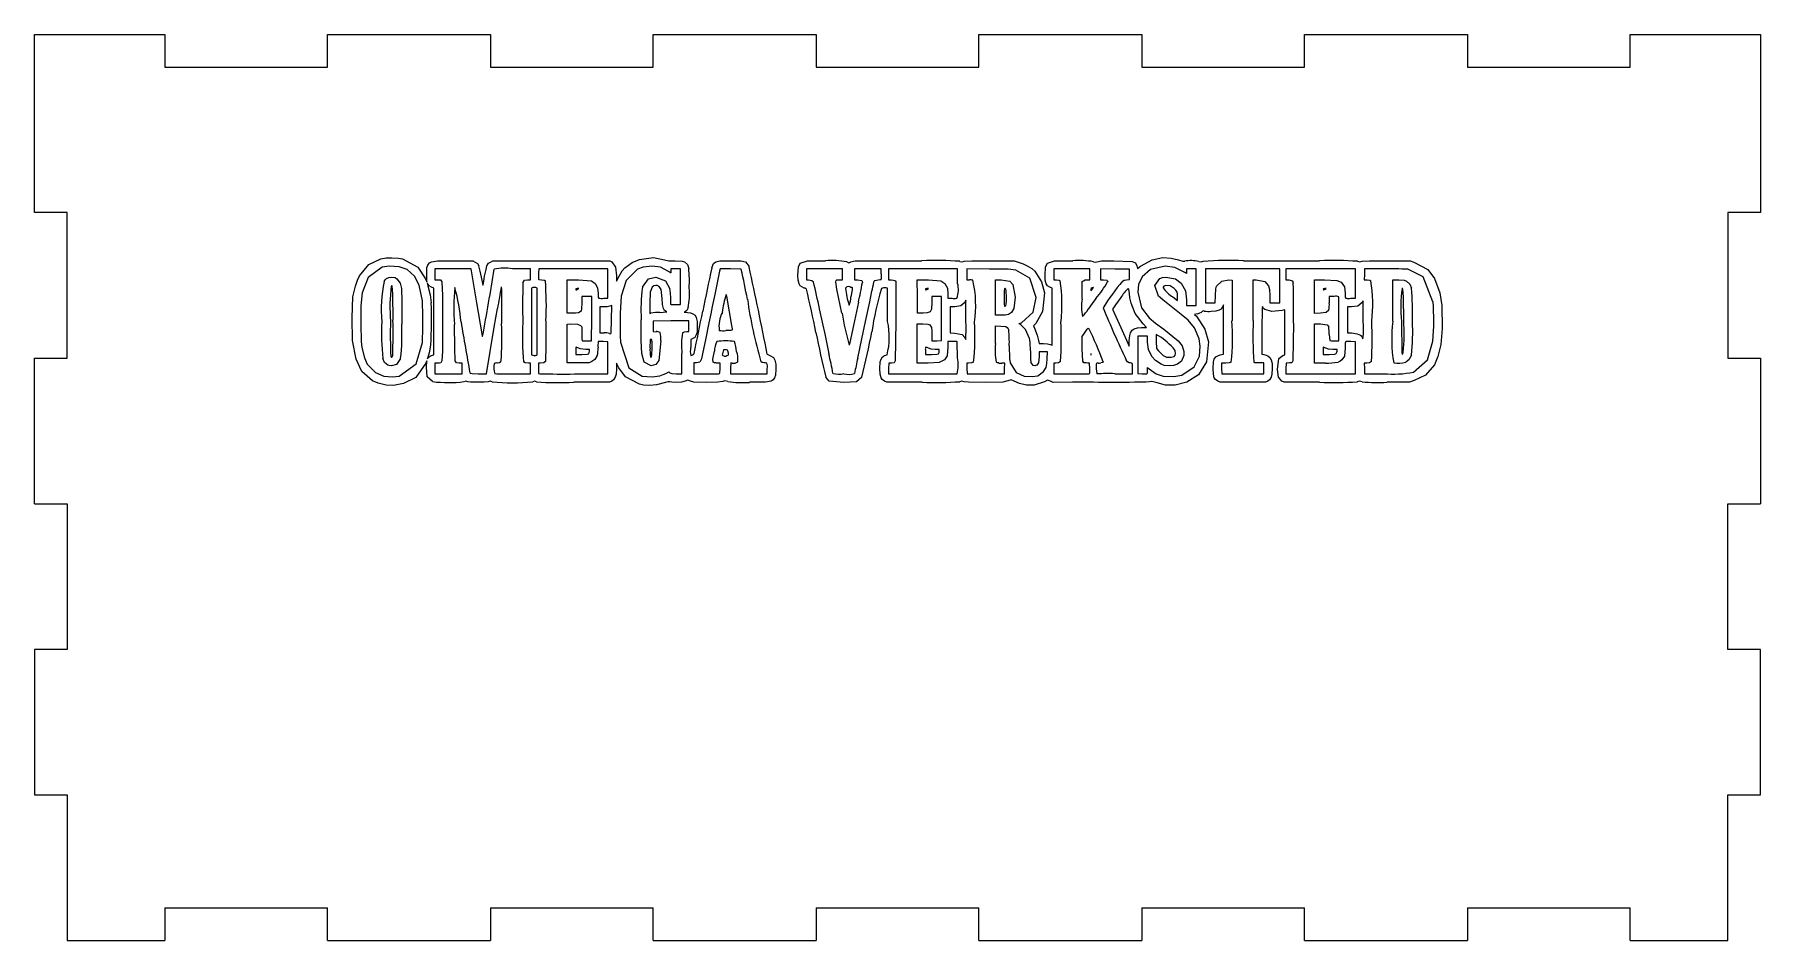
# Model space of a CAD drawing. Header units: millimetres. Extents: x -42 to 634, y -27 to 264.
# Drawn here: x 422.2 to 634.2, y 152.4 to 263.6 of the extents above; entities that cross this region are included whole.
import ezdxf

# ---------------------------------------------------------------- set-up
doc = ezdxf.new("R2010")
doc.units = ezdxf.units.MM

msp = doc.modelspace()

# ---------------------------------------------------------------- linework, layer by layer
at = {"color": 7, "linetype": 'Continuous'}
for p, q in [((422.24, 263.63), (438.24, 263.63)), ((422.24, 241.75), (422.24, 263.63)), ((438.24, 263.63), (438.24, 259.63)), ((458.24, 263.63), (478.24, 263.63)), ((458.24, 259.63), (458.24, 263.63)), ((478.24, 263.63), (478.24, 259.63)), ((498.24, 263.63), (518.24, 263.63)), ((498.24, 259.63), (498.24, 263.63)), ((518.24, 263.63), (518.24, 259.63)), ((538.24, 263.63), (558.24, 263.63)), ((538.24, 259.63), (538.24, 263.63)), ((558.24, 263.63), (558.24, 259.63)), ((578.24, 263.63), (598.24, 263.63)), ((578.24, 259.63), (578.24, 263.63)), ((598.24, 263.63), (598.24, 259.63)), ((618.24, 263.63), (634.24, 263.63)), ((618.24, 259.63), (618.24, 263.63)), ((634.24, 263.63), (634.24, 241.75)), ((438.24, 259.63), (458.24, 259.63)), ((478.24, 259.63), (498.24, 259.63)), ((518.24, 259.63), (538.24, 259.63)), ((558.24, 259.63), (578.24, 259.63)), ((598.24, 259.63), (618.24, 259.63)), ((426.24, 241.75), (422.24, 241.75)), ((426.24, 223.87), (426.24, 241.75)), ((630.24, 241.75), (630.24, 223.87)), ((634.24, 241.75), (630.24, 241.75)), ((473.71, 235.84), (476.1, 235.83)), ((476.1, 235.83), (476.38, 235.69)), ((478.24, 235.69), (478.52, 235.83)), ((478.52, 235.83), (480.91, 235.82)), ((488.47, 235.82), (492.91, 235.83)), ((492.91, 235.83), (493.15, 235.7)), ((522.01, 235.71), (522.26, 235.58)), ((522.26, 235.58), (522.49, 235.71)), ((539.64, 235.85), (542.56, 235.83)), ((542.56, 235.83), (543.07, 235.67)), ((588.4, 235.85), (591.2, 235.83)), ((591.2, 235.83), (591.68, 235.68)), ((470.25, 233.64), (470.42, 233.24)), ((470.42, 233.24), (470.42, 234.14)), ((473.64, 234.85), (471.4, 234.85)), ((471.4, 234.85), (471.4, 234.17)), ((471.4, 234.17), (471.4, 233.5)), ((471.4, 233.5), (471.76, 233.5)), ((475.88, 234.85), (473.64, 234.85)), ((476.58, 230.69), (475.88, 234.85)), ((483.16, 234.85), (480.94, 234.85)), ((482.8, 233.5), (483.16, 233.5)), ((483.16, 234.17), (483.16, 234.85)), ((483.16, 233.5), (483.16, 234.17)), ((484.17, 234.85), (484.16, 234.33)), ((488.41, 234.85), (484.17, 234.85)), ((487.67, 231.46), (487.65, 233.51)), ((487.65, 233.51), (489.05, 233.49)), ((492.66, 234.85), (488.41, 234.85)), ((492.66, 233.05), (492.66, 234.85)), ((493.73, 234.01), (493.73, 233.32)), ((493.73, 233.32), (494.05, 233.96)), ((500.42, 234.84), (500.41, 234.69)), ((501.01, 234.84), (500.42, 234.84)), ((501.6, 234.84), (501.01, 234.84)), ((501.6, 232.66), (501.6, 234.84)), ((506.44, 234.85), (506.38, 234.55)), ((507.73, 234.85), (506.44, 234.85)), ((519.28, 234.85), (517.06, 234.85)), ((517.06, 234.85), (517.06, 234.17)), ((517.06, 234.17), (517.06, 233.5)), ((517.06, 233.5), (517.31, 233.5)), ((521.5, 234.85), (519.28, 234.85)), ((521.15, 233.5), (521.5, 233.5)), ((521.5, 234.17), (521.5, 234.85)), ((521.5, 233.5), (521.5, 234.17)), ((524.6, 234.85), (522.97, 234.85)), ((522.97, 234.85), (522.97, 234.17)), ((522.97, 234.17), (522.97, 233.5)), ((522.97, 233.5), (523.35, 233.5)), ((526.23, 234.85), (524.6, 234.85)), ((526.23, 234.23), (526.23, 234.85)), ((531.37, 234.85), (527.13, 234.85)), ((527.13, 234.85), (527.13, 234.17)), ((527.13, 234.17), (527.13, 233.5)), ((527.13, 233.5), (527.45, 233.5)), ((527.9, 233.41), (528.03, 233.32)), ((528.03, 233.32), (528.03, 228.38)), ((530.68, 231.46), (530.67, 233.51)), ((530.67, 233.51), (532.06, 233.49)), ((535.62, 234.85), (531.37, 234.85)), ((535.62, 233.05), (535.62, 234.85)), ((539.54, 234.83), (536.74, 234.85)), ((536.74, 234.85), (536.74, 234.18)), ((536.74, 234.18), (536.74, 233.5)), ((536.74, 233.5), (537.09, 233.49)), ((540.29, 231.33), (540.29, 233.5)), ((540.29, 233.5), (540.99, 233.5)), ((549.65, 234.85), (547.43, 234.85)), ((547.43, 234.85), (547.43, 234.17)), ((547.43, 234.17), (547.43, 233.5)), ((547.43, 233.5), (547.76, 233.5)), ((551.87, 234.85), (549.65, 234.85)), ((550.93, 231.14), (550.94, 233.28)), ((550.94, 233.28), (551.07, 233.39)), ((551.54, 233.5), (551.87, 233.5)), ((551.87, 234.17), (551.87, 234.85)), ((551.87, 233.5), (551.87, 234.17)), ((554.94, 234.83), (553.16, 234.85)), ((553.16, 234.85), (553.16, 234.17)), ((553.16, 234.17), (553.16, 233.5)), ((553.16, 233.5), (553.54, 233.5)), ((556.72, 234.82), (554.94, 234.83)), ((556.37, 233.49), (556.72, 233.53)), ((556.72, 234.17), (556.72, 234.82)), ((556.72, 233.53), (556.72, 234.17)), ((557.65, 235.2), (557.74, 234.91)), ((557.74, 234.91), (558.07, 235.18)), ((563.73, 234.27), (563.55, 234.42)), ((564.32, 234.85), (563.73, 234.85)), ((563.73, 234.85), (563.73, 234.56)), ((563.73, 234.56), (563.73, 234.27)), ((564.91, 234.85), (564.32, 234.85)), ((564.91, 232.6), (564.91, 234.85)), ((570.65, 234.85), (566.09, 234.85)), ((566.09, 234.85), (566.09, 232.75)), ((568.94, 233.49), (569.33, 233.47)), ((569.33, 233.47), (569.33, 228.48)), ((575.2, 234.85), (570.65, 234.85)), ((571.94, 228.5), (571.94, 233.5)), ((571.94, 233.5), (572.3, 233.5)), ((575.2, 232.77), (575.2, 234.85)), ((580.21, 234.84), (575.93, 234.84)), ((575.93, 234.84), (575.93, 234.17)), ((575.93, 234.17), (575.93, 233.49)), ((575.93, 233.49), (576.3, 233.49)), ((579.48, 231.43), (579.48, 233.5)), ((579.48, 233.5), (580.71, 233.5)), ((584.48, 234.84), (580.21, 234.84)), ((584.48, 233.05), (584.48, 234.84)), ((585.59, 234.17), (585.58, 233.5)), ((585.58, 233.5), (585.93, 233.5)), ((585.61, 234.85), (585.59, 234.17)), ((588.07, 234.85), (585.61, 234.85)), ((589.09, 228.42), (589.09, 233.51)), ((589.09, 233.51), (589.81, 233.49)), ((471.29, 232.46), (470.99, 232.59)), ((471.29, 228.37), (471.29, 232.46)), ((483.45, 232.54), (483.27, 232.47)), ((483.27, 232.47), (483.27, 228.38)), ((484, 232.48), (483.81, 232.54)), ((484, 228.38), (484, 232.48)), ((487.68, 229.42), (487.67, 231.46)), ((489.09, 232.42), (488.91, 232.43)), ((488.95, 232.34), (489.09, 232.42)), ((488.95, 232.35), (488.95, 232.34)), ((490.07, 231.47), (489.45, 231.47)), ((489.45, 231.47), (489.45, 230.65)), ((490.69, 231.47), (490.07, 231.47)), ((490.68, 228.74), (490.69, 231.47)), ((492.17, 231.24), (492.66, 231.25)), ((492.66, 231.25), (492.66, 233.05)), ((501.6, 230.47), (501.6, 232.66)), ((522.54, 231.4), (522.54, 231.4)), ((527.02, 232.48), (526.87, 232.52)), ((527.02, 228.38), (527.02, 232.48)), ((530.7, 229.42), (530.68, 231.46)), ((532.05, 232.42), (531.86, 232.43)), ((531.91, 232.34), (532.05, 232.42)), ((531.91, 232.35), (531.91, 232.34)), ((533.06, 231.47), (532.47, 231.47)), ((532.47, 231.47), (532.47, 230.76)), ((533.65, 231.47), (533.06, 231.47)), ((533.65, 228.75), (533.65, 231.47)), ((534.44, 231.78), (534.44, 231.26)), ((534.44, 231.26), (534.94, 231.24)), ((540.29, 229.17), (540.29, 231.33)), ((547.26, 232.46), (546.95, 232.59)), ((547.26, 228.97), (547.26, 232.46)), ((551.98, 232.3), (551.98, 232.13)), ((551.98, 232.13), (552.1, 232.29)), ((552.28, 232.53), (552.28, 232.53)), ((562.07, 231.4), (562.64, 230.97)), ((562.64, 230.97), (562.65, 231.4)), ((564.91, 230.35), (564.91, 232.6)), ((566.09, 232.75), (566.09, 230.66)), ((567.26, 230.69), (567.29, 231.57)), ((573.97, 231.57), (573.97, 230.69)), ((575.2, 230.69), (575.2, 232.77)), ((579.48, 229.37), (579.48, 231.43)), ((580.91, 232.42), (580.73, 232.43)), ((580.77, 232.34), (580.91, 232.42)), ((580.77, 232.35), (580.77, 232.34)), ((581.87, 231.47), (581.28, 231.47)), ((581.28, 231.47), (581.28, 230.69)), ((583.92, 231.23), (584.48, 231.25)), ((584.48, 231.25), (584.48, 233.05)), ((488.26, 229.41), (487.68, 229.42)), ((492.2, 230.18), (491.7, 230.18)), ((491.7, 230.18), (491.7, 228.58)), ((493.14, 230.33), (492.92, 230.26)), ((493.12, 228.6), (493.14, 230.33)), ((497.83, 230.62), (497.83, 229.38)), ((497.83, 229.38), (497.96, 229.42)), ((501.01, 230.45), (501.6, 230.47)), ((502.21, 229.62), (502.04, 229.52)), ((502.04, 229.52), (502.43, 229.5)), ((531.38, 229.42), (530.7, 229.42)), ((535.27, 230.19), (534.72, 230.17)), ((534.72, 230.17), (534.72, 228.58)), ((536.63, 230.99), (536.51, 230.73)), ((536.63, 228.59), (536.63, 230.99)), ((540.97, 229.17), (540.29, 229.17)), ((547.26, 225.47), (547.26, 228.97)), ((554.77, 230.05), (554.66, 229.89)), ((554.66, 229.89), (555.67, 227.63)), ((563.73, 231.04), (563.73, 230.35)), ((563.73, 230.35), (564.32, 230.35)), ((564.32, 230.35), (564.91, 230.35)), ((565.04, 229.33), (564.74, 229.26)), ((564.74, 229.26), (564.96, 229.03)), ((566.09, 230.66), (566.68, 230.68)), ((566.68, 230.68), (567.26, 230.69)), ((568.28, 230.43), (568.17, 230.17)), ((568.28, 227.39), (568.28, 230.43)), ((573.97, 230.69), (574.58, 230.69)), ((574.58, 230.69), (575.2, 230.69)), ((575.82, 229.83), (575.5, 229.72)), ((575.82, 227.06), (575.82, 229.83)), ((580.19, 229.41), (579.48, 229.37)), ((583.99, 230.18), (583.52, 230.18)), ((583.52, 230.18), (583.52, 228.58)), ((585.43, 230.94), (585.33, 230.7)), ((585.44, 228.59), (585.43, 230.94)), ((471.29, 224.28), (471.29, 228.37)), ((483.27, 228.38), (483.27, 224.29)), ((484, 224.29), (484, 228.38)), ((487.68, 228.07), (488.1, 228.09)), ((487.68, 225.68), (487.68, 228.07)), ((489.3, 227.87), (489.45, 227.71)), ((489.45, 227.71), (489.45, 226.87)), ((490.66, 226.01), (490.68, 228.74)), ((491.7, 228.58), (491.7, 226.97)), ((491.7, 226.97), (492.22, 226.97)), ((500.42, 228.45), (498.23, 228.43)), ((498.23, 228.43), (498.23, 227.79)), ((498.23, 227.79), (498.23, 227.15)), ((498.23, 227.15), (498.62, 227.13)), ((502.61, 228.46), (500.42, 228.45)), ((502.35, 227.14), (502.61, 227.14)), ((502.61, 227.8), (502.61, 228.46)), ((502.61, 227.14), (502.61, 227.8)), ((530.67, 225.68), (530.67, 228.1)), ((530.67, 228.1), (531.37, 228.08)), ((533.65, 226.03), (533.65, 228.75)), ((534.72, 228.58), (534.72, 226.98)), ((534.72, 226.98), (535.27, 226.96)), ((536.63, 228.59), (536.63, 228.59)), ((540.29, 225.66), (540.29, 227.83)), ((540.29, 227.83), (540.93, 227.81)), ((543.16, 228.14), (543.46, 228.23)), ((543.4, 227.99), (543.16, 228.14)), ((545.25, 228.15), (544.94, 227.83)), ((544.94, 227.83), (545.08, 227.55)), ((550.91, 226.55), (551.28, 227.08)), ((555.67, 227.63), (556.68, 225.36)), ((558.23, 227.64), (558.84, 227.66)), ((558.84, 227.66), (558.4, 228.09)), ((568.29, 224.35), (568.28, 227.39)), ((573.01, 227.36), (573.01, 224.35)), ((575.82, 224.28), (575.82, 227.06)), ((579.48, 225.68), (579.48, 228.1)), ((579.48, 228.1), (580.18, 228.08)), ((582.46, 226.02), (582.46, 228.55)), ((583.52, 228.58), (583.52, 226.97)), ((583.52, 226.97), (583.99, 226.97)), ((585.44, 228.59), (585.44, 228.59)), ((487.68, 223.29), (487.68, 225.68)), ((488.72, 224.79), (488.72, 224.33)), ((490.41, 224.95), (489.94, 224.95)), ((490.17, 226.01), (490.66, 226.01)), ((490.41, 224.73), (490.41, 224.95)), ((492.66, 225.9), (492.08, 225.92)), ((492.66, 223.92), (492.66, 225.9)), ((503.11, 226.28), (502.84, 226.16)), ((502.84, 226.16), (502.84, 225.19)), ((506.85, 224.89), (506.78, 224.58)), ((507.12, 224.89), (506.85, 224.89)), ((530.67, 223.26), (530.67, 225.68)), ((531.68, 224.78), (531.68, 224.33)), ((532.47, 226.72), (532.47, 225.99)), ((532.47, 225.99), (533.06, 226.01)), ((533.37, 224.95), (532.88, 224.95)), ((533.06, 226.01), (533.65, 226.03)), ((533.37, 224.73), (533.37, 224.95)), ((534.96, 225.92), (534.44, 225.93)), ((534.44, 225.93), (534.44, 225.23)), ((545.58, 226.03), (545.64, 225.68)), ((545.64, 225.68), (546.17, 225.68)), ((546.98, 225.57), (547.26, 225.47)), ((550.92, 225.02), (550.91, 226.55)), ((556.68, 225.36), (556.71, 226.01)), ((558.36, 226.58), (557.77, 226.58)), ((557.77, 226.58), (557.77, 224.28)), ((558.94, 226.58), (558.36, 226.58)), ((558.97, 225.84), (558.94, 226.58)), ((560.02, 225.93), (560.05, 225.08)), ((560.05, 225.08), (560.29, 224.77)), ((579.48, 223.26), (579.48, 225.68)), ((580.87, 225.09), (580.54, 225.22)), ((580.54, 225.22), (580.54, 224.78)), ((580.54, 224.78), (580.54, 224.33)), ((582.23, 224.95), (581.71, 224.95)), ((581.96, 226.01), (582.46, 226.02)), ((582.23, 224.75), (582.23, 224.95)), ((584.48, 225.9), (583.92, 225.92)), ((584.48, 223.93), (584.48, 225.9)), ((422.24, 223.87), (426.24, 223.87)), ((422.24, 205.99), (422.24, 223.87)), ((470.42, 223.53), (470.3, 223.25)), ((470.4, 222.76), (470.42, 223.53)), ((471.14, 224.24), (471.29, 224.28)), ((471.78, 223.27), (471.4, 223.25)), ((471.4, 223.25), (471.4, 222.61)), ((471.4, 222.61), (471.4, 221.97)), ((474.78, 223.25), (474.41, 223.27)), ((474.78, 222.61), (474.78, 223.25)), ((474.78, 221.97), (474.78, 222.61)), ((477.74, 221.97), (478.2, 224.68)), ((483.16, 223.26), (482.92, 223.27)), ((483.16, 222.62), (483.16, 223.26)), ((483.16, 221.97), (483.16, 222.62)), ((483.27, 224.29), (483.45, 224.23)), ((483.82, 224.22), (484, 224.29)), ((483.82, 224.22), (483.82, 224.22)), ((484.34, 223.27), (484.14, 223.26)), ((484.14, 223.26), (484.14, 222.63)), ((484.14, 222.63), (484.14, 222)), ((489.03, 223.29), (487.68, 223.29)), ((488.72, 224.33), (489.46, 224.33)), ((490.38, 223.29), (489.03, 223.29)), ((490.7, 223.45), (490.38, 223.29)), ((492.66, 221.94), (492.66, 223.92)), ((492.66, 223.92), (492.66, 223.92)), ((493.74, 223.27), (493.72, 222.58)), ((494.02, 222.71), (493.74, 223.27)), ((501.74, 221.96), (501.77, 224.46)), ((503.57, 223.3), (503.23, 223.29)), ((503.23, 223.29), (503.23, 222.63)), ((503.23, 222.63), (503.23, 221.97)), ((506.44, 223.26), (506.21, 223.27)), ((506.44, 222.62), (506.44, 223.26)), ((506.44, 222.62), (506.44, 222.62)), ((507.74, 222.62), (507.73, 221.94)), ((507.76, 223.29), (507.74, 222.62)), ((507.93, 223.27), (507.76, 223.29)), ((527.14, 222.62), (527.12, 221.97)), ((527.16, 223.27), (527.14, 222.62)), ((527.5, 223.28), (527.16, 223.27)), ((532.01, 223.28), (530.67, 223.26)), ((531.68, 224.33), (532.42, 224.33)), ((533.27, 224.43), (533.27, 224.42)), ((536.95, 223.27), (536.74, 223.26)), ((536.74, 223.26), (536.74, 222.62)), ((541.41, 223.26), (541.07, 223.27)), ((541.38, 221.96), (541.4, 222.61)), ((541.4, 222.61), (541.41, 223.26)), ((546.14, 224.67), (545.63, 224.67)), ((545.63, 224.67), (545.63, 224.08)), ((546.65, 224.67), (546.14, 224.67)), ((546.62, 223.81), (546.65, 224.67)), ((547.71, 223.26), (547.43, 223.26)), ((547.43, 223.26), (547.43, 222.62)), ((547.43, 222.62), (547.43, 221.97)), ((551.87, 222.62), (551.87, 222.62)), ((557.1, 221.97), (557.1, 222.62)), ((557.77, 224.28), (557.77, 221.98)), ((558.95, 222.35), (558.95, 222.72)), ((558.95, 222.72), (559.14, 222.55)), ((568.58, 223.27), (568.03, 223.25)), ((568.03, 223.25), (568.05, 222.61)), ((568.05, 222.61), (568.07, 221.97)), ((568.07, 224.32), (568.29, 224.35)), ((573.24, 223.29), (572.67, 223.29)), ((573.01, 224.35), (573.24, 224.32)), ((573.24, 222.63), (573.24, 223.29)), ((573.24, 221.97), (573.24, 222.63)), ((573.24, 222.63), (573.24, 222.63)), ((575.59, 224.22), (575.82, 224.28)), ((575.93, 222.61), (575.93, 221.97)), ((580.81, 223.28), (579.48, 223.26)), ((580.54, 224.33), (581.28, 224.33)), ((582.12, 224.45), (582.12, 224.44)), ((584.48, 221.97), (584.48, 223.93)), ((584.48, 223.93), (584.48, 223.93)), ((585.88, 223.27), (585.58, 223.27)), ((585.58, 223.27), (585.59, 222.62)), ((585.59, 222.62), (585.61, 221.97)), ((630.24, 223.87), (634.24, 223.87)), ((634.24, 223.87), (634.24, 205.99)), ((465.42, 220.58), (465.42, 220.57)), ((471.4, 221.97), (473.09, 221.97)), ((473.09, 221.97), (474.78, 221.97)), ((476.74, 221.97), (477.74, 221.97)), ((480.99, 221.96), (483.16, 221.97)), ((484.14, 222), (484.31, 221.97)), ((492.86, 220.93), (488.5, 220.92)), ((488.57, 221.94), (492.66, 221.94)), ((493.14, 221.07), (492.86, 220.93)), ((499.04, 221.72), (499.04, 221.72)), ((499.77, 222.01), (500.15, 222.2)), ((500.15, 222.2), (500.28, 222.08)), ((501.07, 221.96), (501.74, 221.96)), ((502.5, 221.17), (502.18, 221.04)), ((502.82, 221.04), (502.5, 221.17)), ((503.23, 221.97), (504.71, 221.96)), ((507.73, 221.94), (509.99, 221.96)), ((509.99, 221.96), (512.25, 221.97)), ((512.25, 221.97), (512.25, 222.59)), ((526.93, 220.93), (526.64, 221.06)), ((531.28, 220.91), (526.93, 220.93)), ((527.12, 221.97), (531.24, 221.96)), ((535.58, 221.97), (535.58, 221.97)), ((539.13, 221.96), (541.38, 221.96)), ((544.07, 220.57), (544.07, 220.56)), ((545.49, 221.72), (545.49, 221.72)), ((546.66, 221.19), (546.3, 220.99)), ((547.02, 221.04), (546.66, 221.19)), ((547.37, 220.9), (547.02, 221.04)), ((549.75, 220.93), (547.37, 220.9)), ((547.43, 221.97), (549.52, 221.96)), ((554.93, 221.97), (557.1, 221.97)), ((557.77, 221.98), (558.29, 221.96)), ((563.15, 221.77), (563.15, 221.77)), ((567.86, 220.93), (567.57, 221.06)), ((570.65, 220.93), (567.86, 220.93)), ((568.07, 221.97), (570.65, 221.97)), ((570.65, 221.97), (573.24, 221.97)), ((573.43, 220.93), (570.65, 220.93)), ((573.71, 221.07), (573.43, 220.93)), ((575.74, 220.93), (575.47, 221.06)), ((580.07, 220.92), (575.74, 220.93)), ((575.93, 221.97), (580.21, 221.97)), ((580.21, 221.97), (584.48, 221.97)), ((585.61, 221.97), (587.96, 221.96)), ((591.14, 220.93), (588.37, 220.91)), ((591.71, 221.12), (591.14, 220.93)), ((591.62, 222.16), (591.62, 222.16)), ((422.24, 205.99), (426.24, 205.99)), ((426.24, 205.99), (426.24, 188.11)), ((630.24, 188.11), (630.24, 205.99)), ((630.24, 205.99), (634.24, 205.99)), ((426.24, 188.11), (422.24, 188.11)), ((422.24, 188.11), (422.24, 170.23)), ((634.24, 188.11), (630.24, 188.11)), ((634.24, 170.23), (634.24, 188.11)), ((422.24, 170.23), (426.24, 170.23)), ((426.24, 170.23), (426.24, 152.35)), ((630.24, 170.23), (634.24, 170.23)), ((630.24, 152.35), (630.24, 170.23)), ((438.24, 156.35), (438.24, 152.35)), ((438.24, 156.35), (458.24, 156.35)), ((458.24, 152.35), (458.24, 156.35)), ((478.24, 156.35), (478.24, 152.35)), ((478.24, 156.35), (498.24, 156.35)), ((498.24, 152.35), (498.24, 156.35)), ((518.24, 156.35), (518.24, 152.35)), ((518.24, 156.35), (538.24, 156.35)), ((538.24, 152.35), (538.24, 156.35)), ((558.24, 156.35), (558.24, 152.35)), ((558.24, 156.35), (578.24, 156.35)), ((578.24, 152.35), (578.24, 156.35)), ((598.24, 156.35), (598.24, 152.35)), ((598.24, 156.35), (618.24, 156.35)), ((618.24, 152.35), (618.24, 156.35)), ((426.24, 152.35), (438.24, 152.35)), ((458.24, 152.35), (478.24, 152.35)), ((498.24, 152.35), (518.24, 152.35)), ((538.24, 152.35), (558.24, 152.35)), ((578.24, 152.35), (598.24, 152.35)), ((618.24, 152.35), (630.24, 152.35))]:
    msp.add_line(p, q, dxfattribs=at)
at = {"color": 7, "linetype": 'Continuous', "flags": 128}
for points in [[(462.16, 233.99), (463.32, 235.4), (464.8, 236.06)], [(464.8, 236.06), (465.42, 236.2), (466.12, 236.22)], [(466.12, 236.22), (466.95, 236.18), (467.44, 236.06)], [(467.44, 236.06), (469.34, 235.05), (470.25, 233.64)], [(470.42, 234.14), (470.45, 235.01), (470.56, 235.32)], [(470.56, 235.32), (470.75, 235.6), (471.01, 235.73)], [(471.01, 235.73), (471.73, 235.84), (473.71, 235.84)], [(476.38, 235.69), (476.66, 235.49), (476.8, 235.21)], [(477.82, 235.21), (478, 235.54), (478.24, 235.69)], [(480.91, 235.82), (482.88, 235.82), (483.66, 235.82)], [(483.66, 235.82), (484.26, 235.82), (485.55, 235.82), (488.47, 235.82)], [(493.15, 235.7), (493.62, 235.05), (493.73, 234.01)], [(494.76, 234.99), (495.65, 235.64), (496.54, 235.99)], [(496.54, 235.99), (498.28, 236.24), (499.63, 235.96)], [(499.63, 235.96), (500.17, 235.85), (500.93, 235.83)], [(500.93, 235.83), (501.8, 235.8), (502.09, 235.7)], [(502.09, 235.7), (502.43, 235.37), (502.61, 234.9)], [(505.43, 234.96), (505.65, 235.49), (505.92, 235.7)], [(505.92, 235.7), (506.43, 235.82), (507.6, 235.85)], [(507.6, 235.85), (508.98, 235.83), (509.56, 235.71), (510.01, 235.12)], [(516, 234.03), (516.08, 235.1), (516.3, 235.55)], [(516.3, 235.55), (517.17, 235.83), (519.4, 235.85)], [(522.48, 235.71), (523.04, 235.82), (524.54, 235.83)], [(524.54, 235.83), (526.03, 235.82), (526.59, 235.82)], [(535.91, 235.77), (536.21, 235.72), (536.45, 235.78)], [(536.45, 235.78), (537.36, 235.85), (539.64, 235.85)], [(543.07, 235.67), (543.67, 235.45), (544.16, 235.23)], [(546.37, 234.04), (546.44, 235.11), (546.67, 235.56)], [(546.67, 235.56), (547.53, 235.83), (549.77, 235.85)], [(552.33, 235.73), (552.55, 235.65), (552.72, 235.73)], [(552.72, 235.73), (553.3, 235.82), (554.81, 235.85)], [(554.81, 235.85), (557.07, 235.77), (557.46, 235.57), (557.65, 235.2)], [(558.07, 235.18), (559.53, 235.95), (560.84, 236.23)], [(560.84, 236.23), (561.85, 236.18), (562.76, 235.95)], [(562.76, 235.95), (563.3, 235.8), (563.52, 235.81)], [(565.24, 235.77), (565.55, 235.72), (565.8, 235.78)], [(570.76, 235.84), (574.1, 235.82), (575.92, 235.82), (577.47, 235.82), (580.09, 235.84)], [(584.75, 235.78), (585.04, 235.72), (585.3, 235.78)], [(585.3, 235.78), (586.22, 235.85), (588.4, 235.85)], [(591.68, 235.68), (593.39, 234.77), (594.22, 233.67)], [(461.65, 232.71), (461.92, 233.44), (462.16, 233.99)], [(464.93, 235.05), (463.22, 233.77), (462.5, 231.89)], [(467.03, 235.11), (465.8, 235.17), (464.93, 235.05)], [(465.17, 233.28), (465.33, 233.5), (465.48, 233.65)], [(465.48, 233.65), (465.76, 233.79), (466.12, 233.81)], [(466.12, 233.81), (466.55, 233.77), (466.76, 233.64)], [(466.76, 233.64), (467.14, 233.11), (467.3, 232.43)], [(468.91, 233.93), (468, 234.75), (467.03, 235.11)], [(469.89, 230.93), (469.48, 232.85), (468.91, 233.93)], [(471.76, 233.5), (471.99, 233.51), (472.12, 233.5), (472.26, 233.26), (472.34, 231.58), (472.35, 228.45)], [(476.79, 235.21), (476.96, 234.57), (477.11, 233.81)], [(477.11, 233.81), (477.3, 232.88), (477.31, 232.87), (477.32, 232.86), (477.32, 232.86), (477.32, 232.87), (477.33, 232.88)], [(477.33, 232.88), (477.42, 233.32), (477.53, 233.95)], [(477.53, 233.95), (477.7, 234.78), (477.82, 235.21)], [(482.23, 233.14), (482.41, 233.45), (482.8, 233.5)], [(484.16, 234.33), (484.15, 233.88), (484.15, 233.67)], [(484.15, 233.67), (484.15, 233.59), (484.2, 233.54), (484.52, 233.5)], [(484.52, 233.5), (484.87, 233.44), (484.99, 233.36)], [(489.05, 233.49), (490.64, 233.38), (491.11, 233.03)], [(494.05, 233.96), (494.42, 234.6), (494.76, 234.99)], [(496.29, 234.79), (494.91, 233.42), (494.31, 231.5)], [(498.09, 235.18), (497.02, 235.07), (496.29, 234.79)], [(496.92, 232.59), (497.64, 233.61), (498.56, 233.83)], [(500.12, 234.54), (499.13, 235.05), (498.09, 235.18)], [(498.56, 233.83), (499.76, 233.39), (500.29, 232.4)], [(500.42, 234.44), (500.41, 234.36), (500.4, 234.35), (500.38, 234.35), (500.12, 234.54)], [(500.41, 234.69), (500.41, 234.54), (500.42, 234.44)], [(506.38, 234.55), (506.18, 233.56), (505.79, 231.68), (505.49, 230.23), (505.31, 229.34)], [(509.05, 234.78), (509.03, 234.8), (508.98, 234.81), (507.73, 234.85)], [(516.15, 233.01), (516.04, 233.44), (516, 234.03)], [(517.31, 233.5), (517.74, 233.42), (517.91, 233.26)], [(521.42, 229.41), (520.81, 232.34), (520.68, 233.27), (520.71, 233.42), (520.78, 233.48), (520.96, 233.5), (521.15, 233.5)], [(523.35, 233.5), (523.81, 233.43), (523.91, 233.33), (523.93, 233.18)], [(525.33, 233.22), (525.36, 233.33), (525.46, 233.41), (525.87, 233.5)], [(525.87, 233.5), (526.12, 233.53), (526.2, 233.55), (526.22, 233.56), (526.23, 233.56), (526.23, 233.57)], [(527.45, 233.5), (527.75, 233.47), (527.9, 233.41)], [(532.06, 233.49), (533.57, 233.39), (534.06, 233.06)], [(542.79, 234.69), (541.84, 234.8), (539.54, 234.83)], [(540.99, 233.5), (542.04, 233.35), (542.42, 232.93)], [(545.29, 231.32), (544.49, 233.69), (542.79, 234.69)], [(544.16, 235.23), (544.76, 234.89), (545.12, 234.57)], [(545.12, 234.57), (545.94, 233.27), (546.31, 231.92)], [(546.52, 233.01), (546.4, 233.44), (546.37, 234.04)], [(547.76, 233.5), (548.08, 233.47), (548.21, 233.38)], [(551.07, 233.39), (551.28, 233.48), (551.54, 233.5)], [(553.54, 233.5), (553.95, 233.45), (554.03, 233.38), (554.06, 233.27)], [(555.88, 233.32), (556.1, 233.44), (556.37, 233.49)], [(558.31, 233.87), (557.86, 232.91), (557.77, 232)], [(561.11, 235.18), (559.31, 234.76), (558.31, 233.87)], [(560.31, 231.5), (559.87, 232.82), (560.45, 233.65)], [(560.45, 233.65), (560.8, 233.78), (561.2, 233.82)], [(563.55, 234.42), (562.31, 235.02), (561.11, 235.18)], [(561.2, 233.82), (562.37, 233.63), (563.09, 233.09)], [(567.42, 232.71), (568.09, 233.35), (568.94, 233.49)], [(572.3, 233.5), (573.35, 233.28), (573.82, 232.76)], [(576.3, 233.49), (576.75, 233.39), (576.86, 233.09)], [(580.71, 233.5), (582.22, 233.43), (582.74, 233.21)], [(582.74, 233.21), (583.16, 232.63), (583.24, 231.86)], [(585.93, 233.5), (586.26, 233.47), (586.39, 233.39)], [(589.81, 233.49), (590.49, 233.44), (590.78, 233.33)], [(590.78, 233.33), (591.18, 232.96), (591.38, 232.49)], [(594.01, 230.8), (592.83, 233.86), (590.91, 234.79)], [(594.22, 233.67), (594.85, 231.92), (595.11, 230.33)], [(461.24, 228.83), (461.36, 231.4), (461.65, 232.71)], [(462.5, 231.89), (462.32, 230.31), (462.31, 228.04)], [(466.28, 228.56), (466.25, 231.78), (466.17, 232.75), (466.14, 232.77), (466.12, 232.77), (466.05, 232.72)], [(467.3, 232.43), (467.34, 230.84), (467.34, 228.07)], [(470.59, 232.94), (470.51, 233.1), (470.49, 233.13), (470.48, 233.14), (470.48, 233.14), (470.48, 233.14), (470.47, 233.13), (470.47, 233.11), (470.57, 232.76)], [(470.57, 232.76), (470.83, 231.67), (470.96, 230.68)], [(470.99, 232.59), (470.71, 232.75), (470.59, 232.94)], [(479.58, 232.65), (479.58, 232.65), (479.58, 232.65), (479.58, 232.65), (479.58, 232.65), (479.58, 232.64), (479.59, 232.32), (479.61, 228.12)], [(483.81, 232.54), (483.61, 232.57), (483.45, 232.54)], [(488.91, 232.43), (488.77, 232.41), (488.73, 232.38), (488.72, 232.35)], [(488.72, 232.35), (488.73, 232.29), (488.76, 232.27), (488.8, 232.27), (488.95, 232.35)], [(491.11, 233.03), (491.38, 232.52), (491.46, 231.84)], [(498.11, 232.6), (497.86, 232), (497.83, 230.62)], [(498.55, 232.82), (498.3, 232.77), (498.11, 232.6)], [(498.95, 232.68), (498.74, 232.8), (498.55, 232.82)], [(499.35, 231.22), (499.23, 232.31), (498.95, 232.68)], [(499.51, 229.97), (499.39, 230.45), (499.35, 231.22)], [(507.18, 231.67), (507.18, 231.67), (507.18, 231.67), (507.18, 231.67), (507.18, 231.67), (507.19, 231.67), (507.22, 231.5), (507.58, 229.55), (507.86, 227.91), (507.92, 227.47), (507.93, 227.37), (507.93, 227.35), (507.93, 227.34)], [(516.56, 232.6), (516.29, 232.77), (516.15, 233.01)], [(517.06, 232.36), (516.99, 232.45), (516.92, 232.48)], [(522.02, 232.63), (521.88, 232.53), (521.85, 232.49), (521.84, 232.47)], [(522.39, 232.63), (522.18, 232.69), (522.02, 232.63)], [(522.66, 232.54), (522.53, 232.57), (522.39, 232.63)], [(522.54, 231.4), (522.71, 232.26), (522.72, 232.52), (522.66, 232.54)], [(524.32, 228.38), (524.83, 230.81), (525.11, 232.09)], [(526.87, 232.52), (526.53, 232.51), (526.29, 232.43)], [(531.86, 232.43), (531.73, 232.41), (531.69, 232.38), (531.68, 232.35)], [(531.68, 232.35), (531.69, 232.29), (531.72, 232.27), (531.76, 232.27), (531.91, 232.35)], [(534.06, 233.06), (534.37, 232.49), (534.44, 231.78)], [(541.45, 232.42), (541.42, 232.42), (541.4, 232.4), (541.36, 232.13), (541.35, 231.33)], [(541.35, 231.33), (541.36, 230.54), (541.4, 230.27), (541.42, 230.25), (541.45, 230.25)], [(541.63, 231.33), (541.59, 232.15), (541.53, 232.34), (541.45, 232.42)], [(541.59, 230.52), (541.62, 230.92), (541.63, 231.33)], [(542.42, 232.93), (542.68, 231.36), (542.53, 229.97)], [(543.46, 228.23), (544.92, 229.51), (545.29, 231.32)], [(546.31, 231.92), (546.06, 229.63), (545.25, 228.15)], [(546.95, 232.59), (546.66, 232.77), (546.52, 233.01)], [(552.6, 231.19), (552.16, 230.58), (551.68, 229.91)], [(552.16, 232.53), (552.01, 232.44), (551.98, 232.3)], [(552.1, 232.29), (552.22, 232.44), (552.28, 232.53)], [(552.28, 232.53), (552.3, 232.56), (552.29, 232.56), (552.29, 232.57), (552.16, 232.53)], [(555.68, 231.32), (555.02, 230.41), (554.77, 230.05)], [(556.72, 231.82), (556.67, 232.35), (556.59, 232.43)], [(556.93, 230.63), (556.77, 231.29), (556.72, 231.82)], [(557.77, 232), (558.22, 230.07), (559.16, 228.83)], [(562.06, 230.08), (560.83, 231.05), (560.31, 231.5)], [(561.2, 232.82), (560.96, 232.72), (560.89, 232.61), (560.89, 232.5)], [(562.21, 232.45), (561.72, 232.77), (561.2, 232.82)], [(562.6, 231.99), (562.44, 232.22), (562.21, 232.45)], [(562.65, 231.4), (562.64, 231.79), (562.6, 231.99)], [(563.09, 233.09), (563.63, 232.13), (563.73, 231.04)], [(567.29, 231.57), (567.33, 232.4), (567.42, 232.71)], [(573.82, 232.76), (573.95, 232.32), (573.97, 231.57)], [(580.73, 232.43), (580.59, 232.41), (580.56, 232.38), (580.54, 232.35)], [(580.54, 232.35), (580.55, 232.29), (580.58, 232.27), (580.62, 232.27), (580.77, 232.35)], [(582.47, 231.22), (582.47, 231.35), (582.46, 231.41)], [(582.46, 228.55), (582.47, 230.54), (582.47, 231.22)], [(590.43, 228.52), (590.4, 231.43), (590.32, 232.35), (590.27, 232.42), (590.21, 232.43)], [(477.29, 226.54), (477.29, 226.54), (477.29, 226.54), (477.28, 226.54), (477.28, 226.56), (477.23, 226.86), (476.58, 230.69)], [(478.2, 224.68), (478.72, 227.7), (479.11, 229.98)], [(489.07, 229.46), (488.69, 229.42), (488.26, 229.41)], [(489.45, 230.65), (489.43, 229.97), (489.37, 229.67), (489.07, 229.46)], [(492.92, 230.26), (492.57, 230.2), (492.2, 230.18)], [(499.04, 229.5), (499.85, 229.55), (499.88, 229.56), (499.89, 229.56), (499.89, 229.57), (499.82, 229.61)], [(499.82, 229.61), (499.64, 229.75), (499.51, 229.97)], [(500.42, 230.49), (500.42, 230.48), (500.43, 230.47), (500.46, 230.46), (501.01, 230.45)], [(502.51, 230.05), (502.35, 229.75), (502.21, 229.62)], [(502.43, 229.5), (502.82, 229.44), (503.09, 229.34)], [(503.09, 229.34), (503.37, 229.14), (503.51, 228.86)], [(505.31, 229.34), (505.08, 228.22), (504.66, 226.15), (504.35, 224.62), (504.18, 223.79)], [(518.64, 229.95), (519.34, 226.66), (519.82, 224.41)], [(523.44, 230.74), (522.96, 228.45), (522.64, 226.96)], [(532.47, 230.76), (532.42, 229.89), (532.25, 229.56), (531.88, 229.44), (531.38, 229.42)], [(536.51, 230.73), (536.04, 230.3), (535.27, 230.19)], [(541.87, 229.23), (541.45, 229.18), (540.97, 229.17)], [(541.45, 230.25), (541.54, 230.34), (541.59, 230.52)], [(542.53, 229.97), (542.23, 229.47), (541.87, 229.23)], [(558.4, 228.09), (557.44, 229.35), (556.93, 230.63)], [(563.94, 228.56), (563.1, 229.26), (562.06, 230.08)], [(564.96, 229.03), (565.98, 227.43), (566.44, 225.88)], [(565.92, 229.67), (565.77, 229.7), (565.72, 229.65)], [(567.76, 229.78), (567.34, 229.66), (566.78, 229.63)], [(568.17, 230.17), (568, 229.91), (567.76, 229.78)], [(573.12, 230.14), (573.07, 230.23), (573.06, 230.23), (573.06, 230.23), (573.03, 230.08), (573.01, 227.36)], [(573.35, 229.84), (573.21, 229.98), (573.12, 230.14)], [(575.5, 229.72), (574.24, 229.63), (573.35, 229.84)], [(581.22, 229.76), (580.9, 229.49), (580.19, 229.41)], [(585.33, 230.7), (584.8, 230.28), (583.99, 230.18)], [(595.11, 230.33), (595.14, 227.51), (595, 225.56)], [(461.75, 223.76), (461.29, 226.05), (461.24, 228.83)], [(462.31, 228.04), (462.35, 225.91), (462.43, 225.18)], [(472.35, 228.45), (472.36, 226.21), (472.35, 224.73), (472.28, 223.57), (472.14, 223.3), (471.97, 223.28), (471.78, 223.27)], [(474.41, 223.27), (474.06, 223.3), (473.93, 223.54), (473.85, 225.11), (473.84, 228.02)], [(488.1, 228.09), (488.95, 228.05), (489.3, 227.87)], [(489.45, 226.87), (489.46, 226.24), (489.5, 226.04), (489.57, 226.02)], [(492.86, 226.92), (493, 226.88), (493.04, 226.9), (493.06, 226.97), (493.12, 228.6)], [(496.82, 224.46), (496.77, 226.04), (496.77, 228.6)], [(501.82, 226.99), (502.08, 227.11), (502.35, 227.14)], [(503.51, 228.86), (503.64, 228.4), (503.65, 227.79)], [(503.65, 227.79), (503.62, 227.08), (503.52, 226.73)], [(507.93, 227.34), (507.89, 227.3), (507.76, 227.27), (507.15, 227.26)], [(522.64, 226.96), (522.33, 225.6), (522.3, 225.5), (522.29, 225.5), (522.29, 225.5), (522.29, 225.5)], [(523.36, 223.87), (523.86, 226.25), (524.32, 228.38)], [(528.03, 228.38), (527.96, 223.55), (527.83, 223.3), (527.5, 223.28)], [(531.37, 228.08), (531.95, 228.04), (532.21, 227.97), (532.41, 227.66)], [(532.41, 227.66), (532.46, 227.24), (532.47, 226.72)], [(535.27, 226.96), (536.18, 226.79), (536.5, 226.43)], [(540.93, 227.81), (541.53, 227.76), (541.71, 227.65)], [(541.71, 227.65), (541.85, 227.47), (541.92, 227.31)], [(544.47, 226.29), (543.98, 227.4), (543.4, 227.99)], [(545.08, 227.55), (545.4, 226.72), (545.58, 226.03)], [(551.28, 227.08), (551.55, 227.44), (551.68, 227.55), (551.71, 227.54), (551.73, 227.52)], [(556.71, 226.01), (556.77, 226.65), (556.87, 226.99)], [(556.87, 226.99), (557.05, 227.32), (557.31, 227.47)], [(557.31, 227.47), (557.73, 227.61), (558.23, 227.64)], [(559.16, 228.83), (559.95, 228.19), (560.95, 227.42)], [(560.95, 227.42), (562.71, 226.02), (563.19, 225.4)], [(565.31, 226.27), (564.72, 227.62), (563.94, 228.56)], [(576.88, 228.17), (576.79, 223.57), (576.68, 223.31), (576.38, 223.29)], [(580.18, 228.08), (581, 227.97), (581.22, 227.73)], [(583.99, 226.97), (584.72, 226.88), (585.13, 226.72)], [(590.16, 228.38), (590.2, 224.52), (590.22, 224.35), (590.23, 224.35), (590.23, 224.35)], [(462.43, 225.18), (462.77, 223.93), (463.11, 223.15)], [(467.05, 221.66), (469.13, 223.18), (469.89, 225.79)], [(470.9, 225.48), (470.71, 224.55), (470.52, 223.83)], [(488.77, 225.22), (488.76, 225.22), (488.75, 225.19), (488.72, 224.79)], [(489.94, 224.95), (489.28, 225.02), (488.77, 225.22)], [(489.57, 226.02), (489.83, 226.01), (490.17, 226.01)], [(490.31, 224.42), (490.39, 224.57), (490.41, 224.73)], [(494.23, 225.85), (495.23, 222.71), (496.88, 221.66)], [(497.9, 226.19), (497.87, 226.18), (497.86, 226.15), (497.84, 225.16)], [(498.1, 225.09), (498.11, 225.89), (498.03, 226.16), (497.9, 226.19)], [(497.91, 224.06), (497.95, 224.01), (497.97, 224.01), (497.99, 224.01), (498.06, 224.3), (498.1, 225.09)], [(499.17, 226), (498.94, 223.6), (498.56, 223.08), (497.97, 222.92)], [(503.52, 226.73), (503.34, 226.41), (503.11, 226.28)], [(505.76, 223.31), (505.62, 223.37), (505.58, 223.75), (505.76, 224.73)], [(507.47, 224.49), (507.42, 224.76), (507.36, 224.86), (507.25, 224.89), (507.12, 224.89)], [(532.88, 224.95), (532.37, 224.99), (532.05, 225.09)], [(533.27, 224.42), (533.35, 224.57), (533.37, 224.73)], [(534.44, 225.23), (534.33, 224.16), (534.02, 223.68)], [(535.55, 225.91), (535.31, 225.92), (534.96, 225.92)], [(535.62, 223.94), (535.58, 225.82), (535.57, 225.89), (535.56, 225.9), (535.55, 225.91)], [(541.97, 225.4), (542, 223.82), (542.07, 223.31)], [(544.56, 224.78), (544.53, 225.84), (544.47, 226.29)], [(546.17, 225.68), (546.68, 225.65), (546.98, 225.57)], [(551.43, 223.29), (551.14, 223.31), (551, 223.49), (550.92, 225.02)], [(559.48, 224.08), (559.07, 224.93), (558.97, 225.84)], [(560.29, 224.77), (560.86, 224.19), (561.28, 223.99)], [(562.37, 224.42), (562.33, 224.82), (562.1, 225.14)], [(563.19, 225.4), (563.4, 224.68), (563.42, 224.2)], [(566.44, 225.88), (566.18, 223.42), (565.23, 221.83)], [(565.33, 224.13), (565.42, 225.34), (565.31, 226.27)], [(581.71, 224.95), (581.19, 224.99), (580.87, 225.09)], [(581.28, 226.8), (581.34, 226.06), (581.54, 225.99), (581.96, 226.01)], [(582.12, 224.44), (582.21, 224.6), (582.23, 224.75)], [(583.24, 225.15), (583.14, 224.11), (582.82, 223.66)], [(585.13, 226.72), (585.26, 226.58), (585.33, 226.44)], [(591.62, 222.16), (593.36, 223.68), (594.01, 225.98)], [(595, 225.56), (594.62, 224.1), (594.19, 223.07)], [(463.75, 221.1), (462.45, 222.25), (461.75, 223.76)], [(463.11, 223.15), (464.11, 222.11), (465.16, 221.66)], [(465.63, 223.02), (465.25, 223.36), (465.04, 223.84)], [(466.11, 222.93), (465.81, 222.96), (465.63, 223.02)], [(466.02, 224.09), (466.08, 224.01), (466.12, 224.01), (466.17, 224.05), (466.25, 224.25)], [(467.21, 223.84), (466.72, 223.09), (466.11, 222.93)], [(470.3, 223.25), (469.09, 221.5), (467.55, 220.75)], [(471.14, 221), (470.49, 221.59), (470.4, 222.76)], [(470.52, 223.83), (470.52, 223.81), (470.52, 223.81), (470.52, 223.81), (470.53, 223.81), (470.59, 223.9)], [(470.59, 223.9), (470.71, 224.04), (470.83, 224.13)], [(470.83, 224.13), (471, 224.2), (471.14, 224.24)], [(479.54, 223.41), (479.37, 223.32), (479.09, 223.28)], [(482.92, 223.27), (482.49, 223.31), (482.31, 223.41)], [(485.03, 223.5), (484.81, 223.32), (484.34, 223.27)], [(489.46, 224.33), (490.12, 224.36), (490.31, 224.42)], [(491.37, 224.19), (491.06, 223.7), (490.7, 223.45)], [(496.54, 220.7), (494.84, 221.57), (494.02, 222.71)], [(497.97, 222.92), (497.12, 223.38), (496.82, 224.46)], [(504.18, 223.79), (503.96, 223.37), (503.57, 223.3)], [(505.93, 223.29), (505.84, 223.3), (505.76, 223.31)], [(506.21, 223.27), (506.02, 223.28), (505.93, 223.29)], [(506.31, 221.96), (506.38, 221.99), (506.42, 222.07), (506.44, 222.62)], [(507.3, 224.19), (507.44, 224.26), (507.48, 224.31), (507.47, 224.49)], [(511.88, 223.3), (511.6, 223.35), (511.47, 223.45)], [(512.56, 224.22), (513, 223.98), (513.18, 223.62)], [(513.18, 223.62), (513.28, 223.16), (513.29, 222.53)], [(526.09, 222.62), (526.12, 223.42), (526.22, 223.75)], [(526.22, 221.48), (526.1, 221.92), (526.09, 222.62)], [(526.22, 223.75), (526.4, 224.03), (526.62, 224.16)], [(534.02, 223.68), (533.34, 223.34), (532.01, 223.28)], [(532.42, 224.33), (533.08, 224.36), (533.27, 224.43)], [(536.74, 222.62), (536.78, 222), (536.79, 221.98), (536.81, 221.97)], [(537.58, 223.4), (537.33, 223.29), (536.95, 223.27)], [(540.54, 223.31), (540.45, 223.35), (540.37, 223.41)], [(540.68, 223.29), (540.61, 223.3), (540.54, 223.31)], [(542.07, 223.31), (542.8, 222.13), (543.79, 221.66)], [(545.34, 223.02), (545.12, 222.93), (544.91, 222.97), (544.62, 223.4)], [(545.63, 224.08), (545.55, 223.31), (545.34, 223.02)], [(545.49, 221.72), (546.17, 222.22), (546.52, 222.73)], [(546.52, 222.73), (546.59, 223.21), (546.62, 223.81)], [(548.28, 223.45), (548.03, 223.3), (547.71, 223.26)], [(551.8, 223.27), (551.64, 223.28), (551.43, 223.29)], [(551.74, 221.96), (551.81, 221.99), (551.85, 222.07), (551.87, 222.62)], [(551.87, 222.62), (551.83, 223.23), (551.82, 223.26), (551.8, 223.27)], [(551.98, 224.36), (551.99, 224.31), (552, 224.29), (552.01, 224.29), (552.01, 224.29)], [(552.02, 224.4), (552.01, 224.42), (552, 224.42), (552, 224.42), (551.99, 224.41), (551.99, 224.36)], [(552.01, 224.29), (552.03, 224.34), (552.02, 224.4)], [(552.74, 223.26), (552.68, 223.23), (552.65, 223.13), (552.66, 222.58)], [(553.5, 223.44), (553.49, 223.38), (553.44, 223.34), (553.22, 223.29)], [(556.69, 223.32), (556.48, 223.44), (556.34, 223.65)], [(557, 223.26), (556.85, 223.29), (556.69, 223.32)], [(557.1, 222.62), (557.09, 223.08), (557.05, 223.24), (557, 223.26)], [(560.61, 223.14), (559.92, 223.59), (559.48, 224.08)], [(561.63, 222.95), (560.99, 222.99), (560.61, 223.14)], [(561.28, 223.99), (561.87, 223.99), (562.21, 224.1)], [(562.62, 223.14), (562.16, 222.97), (561.63, 222.95)], [(562.21, 224.1), (562.33, 224.25), (562.37, 224.42)], [(563.42, 224.2), (563.11, 223.5), (562.62, 223.14)], [(563.15, 221.77), (564.69, 222.81), (565.33, 224.13)], [(567.02, 222.62), (567.05, 223.43), (567.15, 223.75)], [(567.15, 221.48), (567.04, 221.92), (567.02, 222.62)], [(567.15, 223.75), (567.33, 224.03), (567.57, 224.17)], [(567.57, 224.17), (567.87, 224.27), (568.07, 224.32)], [(569.23, 223.39), (569, 223.31), (568.58, 223.27)], [(572.67, 223.29), (572.15, 223.32), (572.02, 223.4)], [(573.24, 224.32), (573.51, 224.25), (573.73, 224.16)], [(573.73, 224.16), (573.99, 223.96), (574.13, 223.69)], [(574.13, 223.69), (574.26, 223.23), (574.28, 222.62)], [(574.28, 222.62), (574.24, 221.9), (574.13, 221.55)], [(574.93, 222.49), (575.09, 223.83), (575.59, 224.22)], [(576, 223.27), (575.99, 223.26), (575.97, 223.23), (575.93, 222.61)], [(576.38, 223.29), (576.12, 223.27), (576, 223.27)], [(581.28, 224.33), (581.94, 224.36), (582.12, 224.45)], [(582.82, 223.66), (582.56, 223.47), (582.36, 223.37)], [(586.46, 223.46), (586.21, 223.3), (585.88, 223.27)], [(591.36, 224.25), (591.04, 223.66), (590.67, 223.4)], [(594.19, 223.07), (593.11, 221.78), (591.71, 221.12)], [(465.42, 220.57), (464.46, 220.82), (463.75, 221.1)], [(465.16, 221.66), (466.23, 221.59), (467.05, 221.66)], [(467.55, 220.75), (466.35, 220.53), (465.42, 220.58)], [(475.46, 220.99), (475.21, 221.04), (475, 220.99)], [(476.72, 220.91), (475.8, 220.93), (475.46, 220.99)], [(475.71, 222.1), (475.74, 222.02), (475.98, 221.98), (476.74, 221.97)], [(477.98, 220.99), (477.49, 220.92), (476.72, 220.91)], [(478.44, 220.99), (478.19, 221.04), (477.98, 220.99)], [(483.9, 220.98), (483.64, 221.04), (483.43, 220.99)], [(493.56, 221.55), (493.37, 221.22), (493.14, 221.07)], [(493.72, 222.58), (493.67, 221.9), (493.56, 221.55)], [(497.8, 220.54), (497.04, 220.58), (496.54, 220.7)], [(496.88, 221.66), (498.11, 221.6), (499.04, 221.72)], [(499.76, 220.9), (498.65, 220.6), (497.8, 220.54)], [(499.04, 221.72), (499.44, 221.86), (499.77, 222.01)], [(500.26, 220.96), (500.02, 220.97), (499.76, 220.9)], [(501.15, 220.9), (500.54, 220.92), (500.26, 220.96)], [(500.28, 222.08), (500.54, 221.98), (501.07, 221.96)], [(502.18, 221.04), (501.73, 220.92), (501.15, 220.9)], [(504.82, 220.9), (503.24, 220.93), (502.82, 221.04)], [(506.78, 221.01), (506.17, 220.92), (504.82, 220.9)], [(507.39, 221.01), (507.05, 221.1), (506.78, 221.01)], [(512.71, 221.06), (512.03, 220.94), (510.06, 220.91)], [(513.14, 221.48), (512.95, 221.2), (512.71, 221.06)], [(513.29, 222.53), (513.24, 221.81), (513.14, 221.48)], [(521.65, 220.9), (519.86, 221.05), (519.43, 221.54)], [(523.86, 221.56), (523.21, 220.98), (521.65, 220.9)], [(526.64, 221.06), (526.36, 221.24), (526.22, 221.48)], [(535.45, 221.95), (535.53, 221.96), (535.58, 221.97)], [(536.44, 220.99), (536.15, 221.05), (535.91, 220.99)], [(539.04, 220.9), (536.96, 220.92), (536.44, 220.99)], [(536.81, 221.97), (537.68, 221.97), (539.13, 221.96)], [(542.07, 221.16), (541.18, 220.93), (539.04, 220.9)], [(542.58, 221.05), (542.21, 221.2), (542.07, 221.16)], [(544.07, 220.56), (543.22, 220.78), (542.58, 221.05)], [(543.79, 221.66), (544.78, 221.61), (545.49, 221.72)], [(546.3, 220.99), (545.03, 220.58), (544.07, 220.57)], [(552.66, 222.58), (552.71, 222), (552.72, 221.96), (552.72, 221.96), (552.73, 221.96)], [(558.24, 220.93), (557.63, 220.95), (557.38, 220.95)], [(559.21, 220.98), (558.8, 220.92), (558.24, 220.93)], [(558.88, 221.96), (558.91, 221.99), (558.94, 222.07), (558.95, 222.35)], [(559.14, 222.55), (560.03, 221.96), (560.88, 221.66)], [(560.12, 220.85), (559.48, 221.03), (559.21, 220.98)], [(562.34, 220.56), (561.17, 220.58), (560.12, 220.85)], [(560.88, 221.66), (562.17, 221.61), (563.15, 221.77)], [(565.23, 221.83), (563.79, 220.93), (562.34, 220.56)], [(567.57, 221.06), (567.29, 221.24), (567.15, 221.48)], [(574.13, 221.55), (573.95, 221.22), (573.71, 221.07)], [(575.47, 221.06), (575.03, 221.56), (574.93, 222.49)], [(585.32, 220.99), (585.01, 221.05), (584.72, 220.99)]]:
    msp.add_lwpolyline(points, dxfattribs=at)
at = {"color": 7, "linetype": 'Continuous'}
for centre, radius, start, end in [((520.2, 226.27), 9.61, 79.1538, 94.7492), ((527.17, 679.21), 443.39, 269.9257, 270.5252), ((533, 191.56), 44.31, 86.2267, 92.2831), ((550.51, 224.18), 11.69, 81.05, 93.6331), ((564.28, 230.61), 5.25, 79.4442, 98.2396), ((568.9, 187.88), 47.99, 87.7732, 93.7029), ((581.82, 189.96), 45.91, 86.3336, 92.1541), ((480.94, 229.98), 16.11, 168.1606, 185.794), ((92.38, 297.29), 391.35, 349.5841, 350.8129), ((479.93, 228.79), 6.14, 80.5468, 101.3751), ((446.81, 230.29), 38.3, 357.238, 4.6036), ((487.03, 233.37), 15.65, 356.8444, 5.6044), ((721.18, 187.45), 220.92, 167.582, 168.9895), ((387.67, 207.72), 124.36, 10.8382, 12.5645), ((113.83, 147.5), 405.75, 10.9225, 12.4705), ((461.61, 219.05), 58.07, 10.8269, 14.1672), ((512.27, 235.2), 13.2, 346.3641, 351.3712), ((604.56, 234.01), 78.33, 179.8432, 180.3264), ((537.19, 232.39), 1.11, 73.1618, 95.0172), ((524.25, 230.43), 13.6, 350.977, 12.8558), ((529.32, 230.46), 19.12, 353.7828, 8.7845), ((543.84, 238.86), 11.64, 318.8247, 331.3525), ((577.05, 215.3), 27.8, 139.5859, 147.8962), ((567.51, 230.47), 19.11, 353.7791, 8.7895), ((588.65, 192.77), 42.08, 86.9314, 90.7964), ((486.49, 230.24), 20.59, 173.0729, 185.0584), ((494.84, 230.15), 21.11, 173.4905, 185.7917), ((454.54, 226.85), 20.14, 4.1498, 16.4037), ((603.55, 209.63), 126.09, 169.4794, 170.7115), ((580.5, 230.36), 98.31, 178.3761, 181.2417), ((496.07, 231.87), 4.61, 180.3506, 187.4732), ((491.9, 232.89), 1.67, 256.2112, 279.2995), ((539, 228.11), 44.83, 175.6538, 182.8807), ((516.84, 229.86), 20.11, 172.2072, 183.5803), ((488.29, 230.62), 12.13, 359.3522, 8.4124), ((494.05, 231.8), 8.64, 348.33, 4.7591), ((519.82, 227.88), 13.2, 163.2744, 172.9962), ((563.81, 238.76), 54.54, 188.0638, 196.3053), ((517.17, 233.87), 1.41, 244.2814, 259.7617), ((394.31, 202.93), 126.23, 11.0105, 13.4819), ((531.51, 233.51), 9.72, 186.1367, 198.6236), ((520.45, 231.38), 2.08, 332.1321, 0.6835), ((483.94, 239.93), 40.55, 346.9113, 350.428), ((558.63, 222.38), 33.87, 162.7306, 171.9361), ((535.23, 235.25), 4.03, 265.7959, 274.2041), ((532.93, 232.28), 2.8, 338.2046, 16.0598), ((556.01, 230.16), 5.18, 169.0508, 192.9251), ((558.9, 229.6), 3.65, 129.3671, 152.0233), ((564.13, 234.79), 3.97, 215.2028, 238.8076), ((452.29, 230.18), 124.6, 359.0759, 1.3372), ((582.09, 230.6), 0.898, 65.0936, 104.1483), ((584.35, 231.64), 1.13, 169.1794, 201.0909), ((583.63, 235.28), 4.06, 265.3799, 274.1301), ((605.38, 230.22), 15.33, 171.713, 186.903), ((553.15, 229.54), 38.35, 358.3122, 4.4131), ((417.34, 228.35), 52.61, 357.2138, 2.8148), ((427.06, 228.53), 43.95, 356.0271, 2.8046), ((499, 222.42), 7.08, 89.6632, 98.4566), ((102.49, 309.6), 409.71, 348.0023, 348.7463), ((509.77, 227.83), 3.46, 151.5227, 189.0108), ((564.2, 236.81), 43.41, 189.8189, 195.1127), ((548.47, 231.67), 3.65, 313.0926, 331.3037), ((688.4, 285.94), 146.02, 202.4951, 205.2538), ((564.88, 230.54), 1.22, 277.2567, 312.9694), ((566.49, 232.79), 3.17, 259.6889, 275.2111), ((577.4, 230.45), 3.89, 349.8595, 3.5513), ((562.06, 228.42), 32.05, 355.6367, 4.2602), ((489.9, 226.8), 25.04, 176.4442, 186.7789), ((511.86, 226.7), 45.92, 177.8576, 183.2648), ((392.65, 226.92), 73.64, 357.9261, 1.2788), ((442.69, 226.76), 24.69, 353.2094, 3.0497), ((907.39, 299.99), 438.65, 189.4053, 190.229), ((446.78, 226.23), 32.88, 355.0732, 3.2959), ((515.18, 226.51), 33.01, 177.0098, 185.3845), ((409.51, 226.49), 75.59, 357.734, 1.476), ((492.36, 224.73), 2.25, 77.1494, 93.3993), ((498.68, 226.26), 0.877, 62.9702, 94.2786), ((496.89, 226.33), 2.3, 351.8717, 17.9934), ((511.26, 225.51), 9.55, 171.1151, 186.3278), ((506.9, 231.36), 4.11, 262.1878, 273.5107), ((640.9, 251.31), 125.06, 191.1897, 193.7697), ((432.44, 244.75), 94.32, 345.7639, 349.2338), ((518.78, 226.45), 8.46, 345.1202, 13.2067), ((520.7, 227.47), 15.97, 355.3865, 4.0189), ((509.57, 226.44), 28.18, 353.8166, 3.7765), ((527.32, 225.93), 14.66, 357.9285, 5.4303), ((491.95, 226.4), 56.41, 357.0041, 2.0235), ((518.14, 210.5), 37.66, 20.1026, 26.8701), ((544.32, 226.42), 25.09, 353.072, 4.7111), ((613.23, 226.59), 41.33, 177.3526, 184.432), ((576.54, 226.99), 4.73, 357.758, 8.9359), ((573.22, 227.5), 12.26, 354.1149, 5.103), ((529.31, 226.41), 57.23, 357.0411, 1.988), ((605.61, 226.17), 16.67, 172.2671, 189.9325), ((565.93, 226.9), 24.55, 354.5791, 3.7775), ((568.53, 227.01), 23, 353.0998, 3.4887), ((487.67, 225.02), 3.79, 347.4137, 1.9139), ((494.52, 225.41), 3.07, 170.1837, 184.9424), ((491.52, 215.28), 10.65, 86.9741, 90.1425), ((502.05, 224.87), 4.21, 176.0877, 191.1328), ((505.03, 224.75), 2.24, 168.5778, 193.6301), ((508.78, 224.6), 3.03, 154.1459, 177.4835), ((507.14, 219.06), 6.94, 81.1534, 98.9875), ((504.06, 224.36), 4.43, 4.5667, 20.6192), ((532.55, 224.98), 0.893, 163.6545, 192.829), ((530.77, 222.38), 3, 64.7682, 71.9804), ((537.37, 226.69), 0.905, 196.4476, 213.8229), ((546.64, 224.78), 6.42, 172.1176, 192.3667), ((553.85, 224.51), 9.29, 178.3258, 186.8364), ((565.55, 226.48), 5.55, 176.7809, 185.7321), ((556.16, 219.78), 8, 42.0436, 61.2959), ((584.79, 225.42), 1.57, 161.8276, 189.962), ((583.62, 223.24), 2.69, 83.6566, 96.8337), ((585.8, 226.53), 0.482, 191.0802, 217.1235), ((481.15, 222.68), 2.49, 168.046, 196.5097), ((479, 222.77), 0.516, 79.7732, 123.7455), ((483.17, 223.1), 1.16, 66.2409, 76.0548), ((483.51, 224.91), 0.749, 279.6916, 294.3576), ((502.8, 224.81), 0.59, 275.8547, 321.0042), ((507.54, 224.29), 0.816, 159.4674, 182.8161), ((507.52, 225.64), 1.6, 240.2934, 253.4269), ((506.9, 224.97), 0.873, 280.3846, 297.1986), ((508.11, 224.07), 0.821, 256.8754, 309.1399), ((505.94, 223.76), 2.71, 353.0698, 20.4792), ((511.92, 222.49), 0.807, 69.0772, 93.0457), ((510.75, 222.83), 1.52, 351.0939, 16.0362), ((512.74, 225.01), 0.808, 230.9905, 257.6825), ((443.72, 207.18), 78.02, 10.9543, 12.7581), ((604.57, 205.9), 83.18, 167.5201, 168.8359), ((527.22, 222.99), 1.31, 101.6603, 117.1584), ((530.85, 223.05), 4.85, 347.0499, 10.4987), ((541.03, 226.17), 2.91, 263.0289, 270.8382), ((552.84, 223.06), 0.226, 75.5016, 116.2559), ((553.03, 224.02), 0.755, 259.74, 284.478), ((581.08, 232.12), 8.84, 268.2609, 278.3501), ((589.66, 227.46), 4.19, 263.5437, 283.9333), ((589.95, 224.67), 0.428, 310.2102, 348.24), ((473.1, 236.6), 15.72, 262.8175, 276.9154), ((480.95, 244.15), 23.3, 263.8244, 276.1149), ((480.04, 242.25), 20.31, 266.3754, 272.6574), ((486.73, 256.84), 35.97, 265.4965, 272.8261), ((487.21, 338.27), 116.34, 268.5727, 270.6707), ((505.43, 245.4), 23.45, 268.2401, 272.1571), ((509.14, 232.22), 11.35, 261.1457, 274.6858), ((521.05, 224.59), 2.68, 254.2505, 282.7631), ((522.24, 224.44), 2.55, 256.3702, 286.4693), ((533.55, 401.54), 179.6, 269.2643, 270.6059), ((532.95, 260.75), 39.87, 267.6054, 274.2572), ((550.54, 255.24), 33.3, 268.2387, 272.0616), ((552.89, -5.09), 226.04, 90.1454, 90.7975), ((554.98, 482.35), 261.41, 269.4155, 270.5246), ((554.14, 173.46), 48.52, 89.0604, 91.6675), ((558.57, 225.1), 3.16, 264.8858, 275.6274), ((581.74, 262.39), 41.51, 267.6947, 274.1247), ((587.3, 240.05), 19.17, 264.0676, 273.1902), ((589.04, 235.6), 13.68, 265.4507, 280.8625)]:
    msp.add_arc(centre, radius, start, end, dxfattribs=at)

doc.saveas('drawing.dxf')
